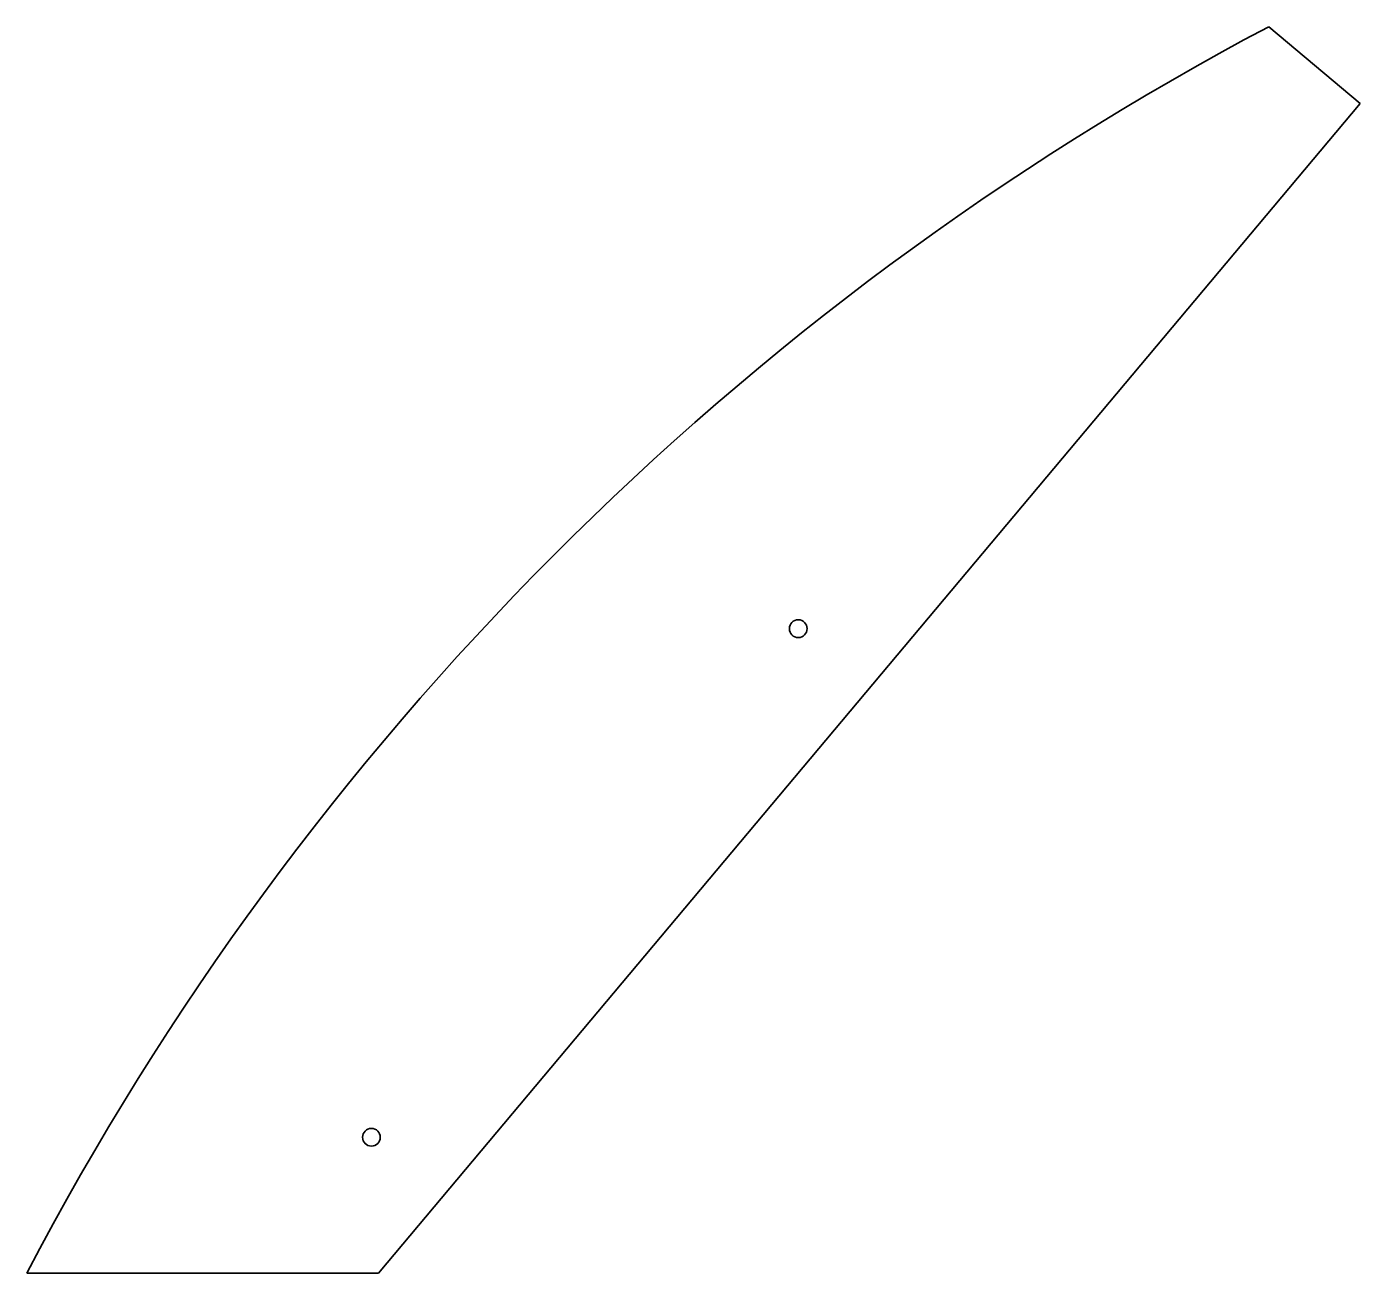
# Model space of a CAD drawing. Header units: inches. Extents: x 0 to 603, y 0 to 563.
import ezdxf

# ---------------------------------------------------------------- set-up
doc = ezdxf.new("R2010")
doc.units = ezdxf.units.IN
doc.header["$MEASUREMENT"] = 0
doc.layers.add('SIMUMAK Visible (ISO)', color=7, linetype='Continuous', lineweight=35)

# ---------------------------------------------------------------- blocks, each defined once
blk = doc.blocks.new('AMB-03-CMTVS02_Sheet_28_AMB-03-CMTVS02')
at = {"layer": 'SIMUMAK Visible (ISO)'}
for p, q in [((259.9, 281.64), (301.26, 246.93)), ((301.26, 246.93), (-142.26, -281.64)), ((-142.26, -281.64), (-301.26, -281.64))]:
    blk.add_line(p, q, dxfattribs=at)
for centre in [(47.33, 9.64), (-145.51, -220.17)]:
    blk.add_circle(centre, 4, dxfattribs=at)
at = {"layer": 'SIMUMAK Visible (ISO)', "extrusion": (0, 0, -1)}
blk.add_arc((-885.89, -903.15), 1340, 27.63353, 62.15, dxfattribs=at)

msp = doc.modelspace()

# ---------------------------------------------------------------- block references
msp.add_blockref('AMB-03-CMTVS02_Sheet_28_AMB-03-CMTVS02', (301.26, 281.64))

doc.saveas('drawing.dxf')
